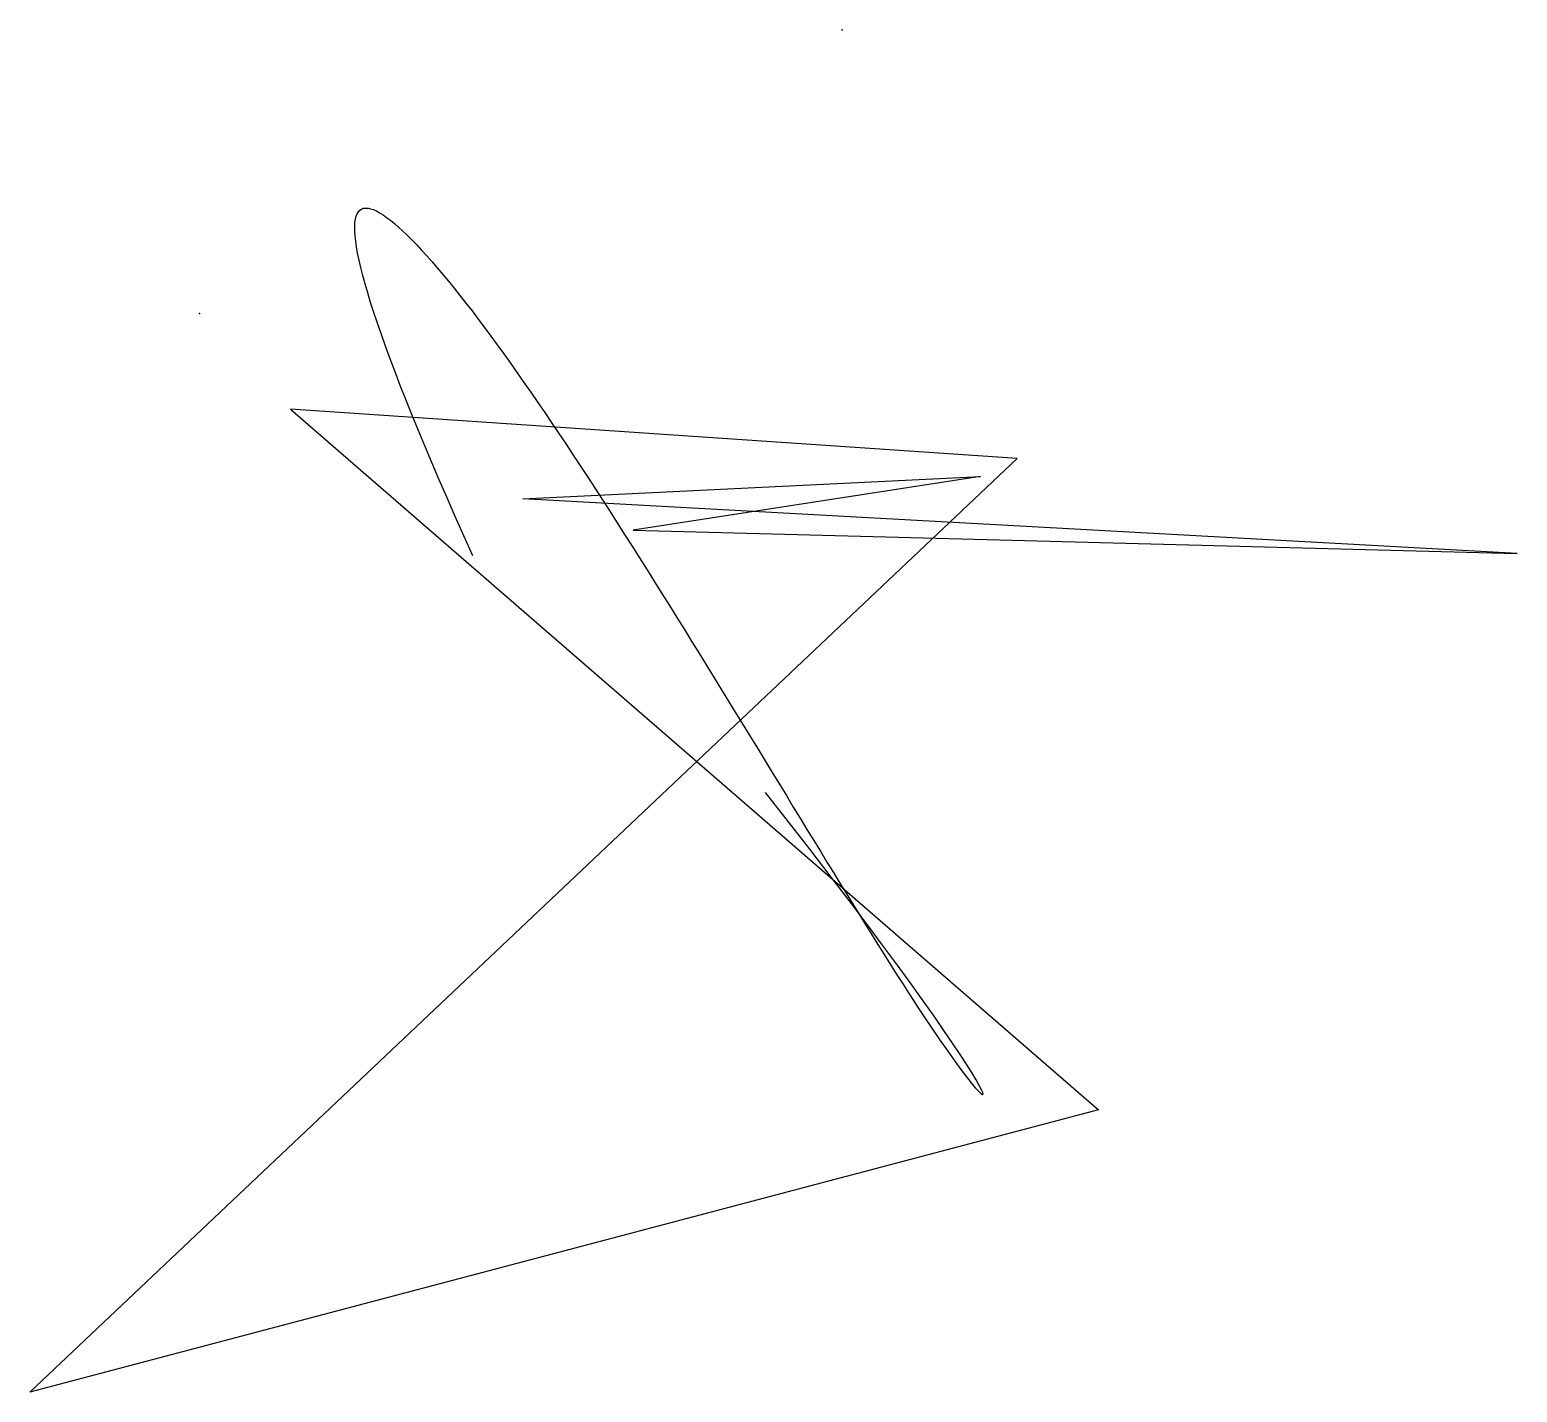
# Model space of a CAD drawing. Header units: centimetres. Extents: x -4320 to 4979, y -3834 to 4681.
import ezdxf

# ---------------------------------------------------------------- set-up
doc = ezdxf.new("R2010")
doc.units = ezdxf.units.CM

msp = doc.modelspace()

# ---------------------------------------------------------------- linework, layer by layer
msp.add_lwpolyline([(-2798.6, 2003.6, -1.421937)], format="xyb")
msp.add_point((758.3, 4680.5, 349.9))
for points in [[(2361.6, -2070.2, -2856.7), (-4320.1, -3834.2, -164), (1851.7, 2001.9, -3709.9), (-2690.3, 2309.8, 3444.8)], [(4978.6, 1407.3, 1761), (-1238.1, 1749.5, -2282), (1624.2, 1888.3, -3654.7), (-547.6, 1552.7, -1621.5)]]:
    msp.add_3dface(points)
at = {"layer": 'B'}
msp.add_open_spline([(-1551, 1393.5, 441.1), (-2772, 4099.3, -3220.9), (-1815.2, 3758.7, 2439.6), (1885.7, -2707, -2819), (1864.9, -2094.3, -2933.8), (278.6, -86.2, -1155.8)], degree=3, dxfattribs=at)
at = {"layer": 'MUROS'}
msp.add_point((-3258.6, 2906.6, 2422), dxfattribs=at)

doc.saveas('drawing.dxf')
